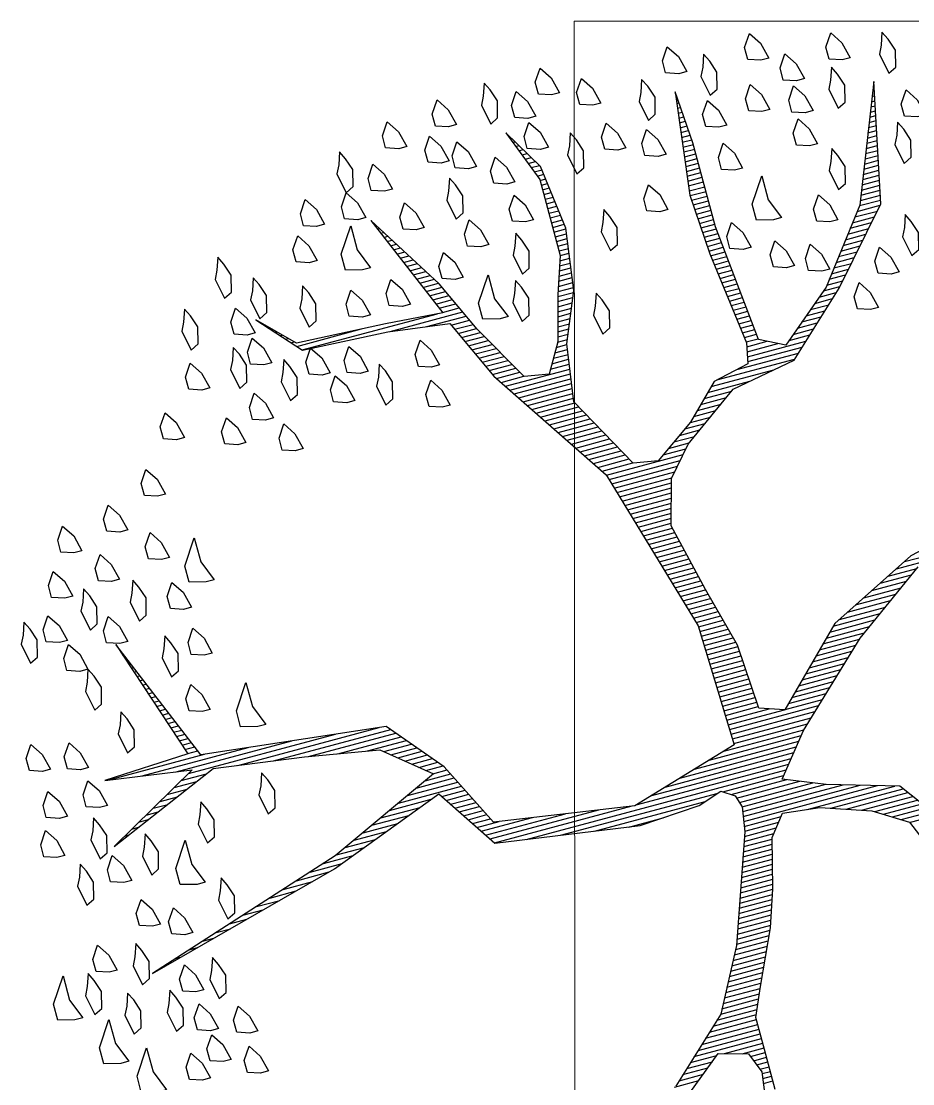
# Model space of a CAD drawing. Header units: millimetres. Extents: x 216896 to 446004, y 63591 to 243769.
# Drawn here: x 223158 to 226916, y 204171 to 208650 of the extents above; entities that cross this region are included whole.
import ezdxf

# ---------------------------------------------------------------- set-up
doc = ezdxf.new("R2010")
doc.units = ezdxf.units.MM
doc.layers.add('line pedestr', color=7, linetype='Continuous', lineweight=5, true_color=0x1c1c1c)
doc.layers.add('trees', color=7, linetype='Continuous', true_color=0x547000)

# ---------------------------------------------------------------- blocks, each defined once
blk = doc.blocks.new('*X39')
at = {"color": 0}
for p, q in [((17.5775, 17.92), (17.578, 17.92)), ((17.5814, 17.91), (17.584, 17.91)), ((17.5852, 17.9), (17.59, 17.9)), ((17.9321, 17.9), (17.9348, 17.9)), ((17.9333, 17.91), (17.9341, 17.91)), ((17.5891, 17.89), (17.596, 17.89)), ((17.5929, 17.88), (17.602, 17.88)), ((17.9297, 17.88), (17.9364, 17.88)), ((17.9309, 17.89), (17.9356, 17.89)), ((17.5967, 17.87), (17.608, 17.87)), ((17.6006, 17.86), (17.614, 17.86)), ((17.9273, 17.86), (17.9379, 17.86)), ((17.9285, 17.87), (17.9371, 17.87)), ((17.6044, 17.85), (17.62, 17.85)), ((17.6083, 17.84), (17.626, 17.84)), ((17.6121, 17.83), (17.6285, 17.83)), ((17.9237, 17.83), (17.9402, 17.83)), ((17.9249, 17.84), (17.9395, 17.84)), ((17.9261, 17.85), (17.9387, 17.85)), ((17.2621, 17.82), (17.2622, 17.82)), ((17.2663, 17.81), (17.2685, 17.81)), ((17.616, 17.82), (17.6298, 17.82)), ((17.6191, 17.81), (17.631, 17.81)), ((17.9213, 17.81), (17.9418, 17.81)), ((17.9225, 17.82), (17.941, 17.82)), ((18.3261, 17.81), (18.3296, 17.81)), ((18.33, 17.82), (18.3316, 17.82)), ((17.2706, 17.8), (17.2748, 17.8)), ((17.2748, 17.79), (17.2811, 17.79)), ((17.6191, 17.8), (17.6323, 17.8)), ((17.6191, 17.79), (17.6335, 17.79)), ((17.9189, 17.79), (17.9423, 17.79)), ((17.9201, 17.8), (17.9423, 17.8)), ((18.3182, 17.79), (18.3254, 17.79)), ((18.3221, 17.8), (18.3275, 17.8)), ((17.279, 17.78), (17.2874, 17.78)), ((17.2832, 17.77), (17.2937, 17.77)), ((17.6191, 17.78), (17.6348, 17.78)), ((17.6191, 17.77), (17.636, 17.77)), ((17.9165, 17.77), (17.9423, 17.77)), ((17.9177, 17.78), (17.9423, 17.78)), ((18.3104, 17.77), (18.3213, 17.77)), ((18.3143, 17.78), (18.3234, 17.78)), ((17.2875, 17.76), (17.3001, 17.76)), ((17.2917, 17.75), (17.3064, 17.75)), ((17.6191, 17.76), (17.6373, 17.76)), ((17.6191, 17.75), (17.6385, 17.75)), ((17.9141, 17.75), (17.9423, 17.75)), ((17.9153, 17.76), (17.9423, 17.76)), ((18.3025, 17.75), (18.3171, 17.75)), ((18.3064, 17.76), (18.3192, 17.76)), ((17.2959, 17.74), (17.3127, 17.74)), ((17.3002, 17.73), (17.319, 17.73)), ((17.3044, 17.72), (17.3253, 17.72)), ((17.6191, 17.74), (17.6398, 17.74)), ((17.6191, 17.73), (17.641, 17.73)), ((17.6191, 17.72), (17.6423, 17.72)), ((17.9105, 17.72), (17.9423, 17.72)), ((17.9117, 17.73), (17.9423, 17.73)), ((17.9129, 17.74), (17.9423, 17.74)), ((18.2907, 17.72), (18.3109, 17.72)), ((18.2946, 17.73), (18.313, 17.73)), ((18.2986, 17.74), (18.3151, 17.74)), ((17.3086, 17.71), (17.3316, 17.71)), ((17.3129, 17.7), (17.3379, 17.7)), ((17.6191, 17.71), (17.6435, 17.71)), ((17.6191, 17.7), (17.6445, 17.7)), ((17.9083, 17.7), (17.9423, 17.7)), ((17.9093, 17.71), (17.9423, 17.71)), ((18.2829, 17.7), (18.3068, 17.7)), ((18.2868, 17.71), (18.3089, 17.71)), ((16.9852, 17.68), (16.9856, 17.68)), ((17.3171, 17.69), (17.3443, 17.69)), ((17.3213, 17.68), (17.3506, 17.68)), ((17.6191, 17.69), (17.6431, 17.69)), ((17.6191, 17.68), (17.6418, 17.68)), ((17.909, 17.69), (17.9423, 17.69)), ((17.9097, 17.68), (17.9423, 17.68)), ((18.275, 17.68), (18.3027, 17.68)), ((18.2789, 17.69), (18.3047, 17.69)), ((16.9942, 17.67), (16.9956, 17.67)), ((17.0032, 17.66), (17.0056, 17.66)), ((17.3256, 17.67), (17.3569, 17.67)), ((17.3298, 17.66), (17.3632, 17.66)), ((17.6191, 17.67), (17.6405, 17.67)), ((17.6191, 17.66), (17.6391, 17.66)), ((17.9103, 17.67), (17.9423, 17.67)), ((17.911, 17.66), (17.9423, 17.66)), ((18.2671, 17.66), (18.2985, 17.66)), ((18.2711, 17.67), (18.3006, 17.67)), ((17.0122, 17.65), (17.0156, 17.65)), ((17.0212, 17.64), (17.0256, 17.64)), ((17.334, 17.65), (17.368, 17.65)), ((17.3382, 17.64), (17.3727, 17.64)), ((17.6157, 17.64), (17.6365, 17.64)), ((17.619, 17.65), (17.6378, 17.65)), ((17.9117, 17.65), (17.9423, 17.65)), ((17.9123, 17.64), (17.9423, 17.64)), ((18.2593, 17.64), (18.2944, 17.64)), ((18.2632, 17.65), (18.2965, 17.65)), ((17.0302, 17.63), (17.0356, 17.63)), ((17.0392, 17.62), (17.0456, 17.62)), ((17.3425, 17.63), (17.3773, 17.63)), ((17.3467, 17.62), (17.3819, 17.62)), ((17.6091, 17.62), (17.6338, 17.62)), ((17.6124, 17.63), (17.6351, 17.63)), ((17.913, 17.63), (17.9423, 17.63)), ((17.9137, 17.62), (17.9428, 17.62)), ((18.2514, 17.62), (18.2903, 17.62)), ((18.2554, 17.63), (18.2923, 17.63)), ((17.0482, 17.61), (17.1861, 17.61)), ((17.0572, 17.6), (17.3444, 17.6)), ((17.2417, 17.59), (17.3957, 17.59)), ((17.3509, 17.61), (17.3865, 17.61)), ((17.3552, 17.6), (17.3911, 17.6)), ((17.5991, 17.59), (17.6298, 17.59)), ((17.6024, 17.6), (17.6311, 17.6)), ((17.6057, 17.61), (17.6325, 17.61)), ((17.9143, 17.61), (17.9438, 17.61)), ((17.915, 17.6), (17.9448, 17.6)), ((17.9157, 17.59), (17.9459, 17.59)), ((18.2394, 17.59), (18.284, 17.59)), ((18.2436, 17.6), (18.2861, 17.6)), ((18.2475, 17.61), (18.2882, 17.61)), ((17.3167, 17.58), (17.4003, 17.58)), ((17.3657, 17.57), (17.405, 17.57)), ((17.5926, 17.57), (17.6261, 17.57)), ((17.5957, 17.58), (17.6285, 17.58)), ((17.9163, 17.58), (17.9469, 17.58)), ((17.9172, 17.57), (17.9479, 17.57)), ((18.2241, 17.57), (18.2717, 17.57)), ((18.2317, 17.58), (18.2805, 17.58)), ((17.3704, 17.56), (17.4096, 17.56)), ((17.3751, 17.55), (17.4142, 17.55)), ((17.5872, 17.55), (17.6178, 17.55)), ((17.5899, 17.56), (17.6219, 17.56)), ((17.9186, 17.56), (17.949, 17.56)), ((17.9199, 17.55), (17.95, 17.55)), ((18.2088, 17.55), (18.254, 17.55)), ((18.2164, 17.56), (18.2628, 17.56)), ((17.3797, 17.54), (17.4197, 17.54)), ((17.3844, 17.53), (17.4254, 17.53)), ((17.5817, 17.53), (17.6094, 17.53)), ((17.5844, 17.54), (17.6136, 17.54)), ((17.9212, 17.54), (17.951, 17.54)), ((17.9225, 17.53), (17.9521, 17.53)), ((18.1935, 17.53), (18.2364, 17.53)), ((18.2011, 17.54), (18.2452, 17.54)), ((17.3891, 17.52), (17.4311, 17.52)), ((17.3937, 17.51), (17.4369, 17.51)), ((17.5762, 17.51), (17.6011, 17.51)), ((17.579, 17.52), (17.6053, 17.52)), ((17.9238, 17.52), (17.9531, 17.52)), ((17.9251, 17.51), (17.9541, 17.51)), ((18.1782, 17.51), (18.2187, 17.51)), ((18.1858, 17.52), (18.2276, 17.52)), ((17.3984, 17.5), (17.4426, 17.5)), ((17.4031, 17.49), (17.4483, 17.49)), ((17.4077, 17.48), (17.454, 17.48)), ((17.568, 17.48), (17.5886, 17.48)), ((17.5708, 17.49), (17.5928, 17.49)), ((17.5735, 17.5), (17.5969, 17.5)), ((17.9264, 17.5), (17.9552, 17.5)), ((17.9277, 17.49), (17.9562, 17.49)), ((17.929, 17.48), (17.9572, 17.48)), ((18.1553, 17.48), (18.1923, 17.48)), ((18.1629, 17.49), (18.2011, 17.49)), ((18.1706, 17.5), (18.2099, 17.5)), ((17.4124, 17.47), (17.4597, 17.47)), ((17.4171, 17.46), (17.4654, 17.46)), ((17.5566, 17.46), (17.5834, 17.46)), ((17.5623, 17.47), (17.5849, 17.47)), ((17.9303, 17.47), (17.9583, 17.47)), ((17.9316, 17.46), (17.9593, 17.46)), ((18.14, 17.46), (18.1746, 17.46)), ((18.1476, 17.47), (18.1834, 17.47)), ((17.4217, 17.45), (17.4711, 17.45)), ((17.4276, 17.44), (17.4769, 17.44)), ((17.5452, 17.44), (17.5806, 17.44)), ((17.5509, 17.45), (17.582, 17.45)), ((17.9329, 17.45), (17.9604, 17.45)), ((17.9342, 17.44), (17.9614, 17.44)), ((18.1221, 17.44), (18.157, 17.44)), ((18.1323, 17.45), (18.1658, 17.45)), ((17.4343, 17.43), (17.4826, 17.43)), ((17.441, 17.42), (17.5777, 17.42)), ((17.5394, 17.43), (17.5792, 17.43)), ((17.9355, 17.43), (17.9624, 17.43)), ((17.9368, 17.42), (17.9635, 17.42)), ((18.0985, 17.42), (18.136, 17.42)), ((18.1103, 17.43), (18.1467, 17.43)), ((17.4476, 17.41), (17.5763, 17.41)), ((17.4543, 17.4), (17.5749, 17.4)), ((17.9381, 17.41), (17.9645, 17.41)), ((17.9394, 17.4), (17.9655, 17.4)), ((18.0748, 17.4), (18.1146, 17.4)), ((18.0867, 17.41), (18.1253, 17.41)), ((17.461, 17.39), (17.5734, 17.39)), ((17.4676, 17.38), (17.572, 17.38)), ((17.4743, 17.37), (17.5706, 17.37)), ((17.9407, 17.39), (17.9666, 17.39)), ((17.9407, 17.37), (17.984, 17.37)), ((17.942, 17.38), (17.9676, 17.38)), ((18.0394, 17.37), (18.0824, 17.37)), ((18.0512, 17.38), (18.0931, 17.38)), ((18.063, 17.39), (18.1038, 17.39)), ((17.481, 17.36), (17.5692, 17.36)), ((17.4876, 17.35), (17.5695, 17.35)), ((17.9367, 17.35), (18.061, 17.35)), ((17.9387, 17.36), (18.004, 17.36)), ((18.0276, 17.36), (18.0717, 17.36)), ((17.4943, 17.34), (17.5751, 17.34)), ((17.501, 17.33), (17.5807, 17.33)), ((17.9087, 17.33), (18.0396, 17.33)), ((17.9347, 17.34), (18.0503, 17.34)), ((17.5076, 17.32), (17.5862, 17.32)), ((17.5143, 17.31), (17.5918, 17.31)), ((17.8487, 17.31), (17.9816, 17.31)), ((17.8637, 17.32), (18.0288, 17.32)), ((17.521, 17.3), (17.5973, 17.3)), ((17.5276, 17.29), (17.6029, 17.29)), ((17.8287, 17.29), (17.887, 17.29)), ((17.8387, 17.3), (17.9283, 17.3)), ((17.5343, 17.28), (17.6084, 17.28)), ((17.541, 17.27), (17.614, 17.27)), ((17.8087, 17.27), (17.859, 17.27)), ((17.8187, 17.28), (17.873, 17.28)), ((17.5476, 17.26), (17.6195, 17.26)), ((17.5543, 17.25), (17.6251, 17.25)), ((17.561, 17.24), (17.6307, 17.24)), ((17.7741, 17.24), (17.817, 17.24)), ((17.7884, 17.25), (17.831, 17.25)), ((17.7987, 17.26), (17.845, 17.26)), ((17.5676, 17.23), (17.6362, 17.23)), ((17.5743, 17.22), (17.6418, 17.22)), ((17.7456, 17.22), (17.789, 17.22)), ((17.7599, 17.23), (17.803, 17.23)), ((17.581, 17.21), (17.6473, 17.21)), ((17.5876, 17.2), (17.6529, 17.2)), ((17.717, 17.2), (17.7653, 17.2)), ((17.7313, 17.21), (17.775, 17.21)), ((17.5939, 17.19), (17.7568, 17.19)), ((17.5968, 17.18), (17.7482, 17.18)), ((17.5998, 17.17), (17.7396, 17.17)), ((17.6027, 17.16), (17.731, 17.16)), ((17.6056, 17.15), (17.7225, 17.15)), ((17.6085, 17.14), (17.7189, 17.14)), ((17.6115, 17.13), (17.7161, 17.13)), ((16.5321, 17.11), (16.5325, 17.11)), ((17.6144, 17.12), (17.7134, 17.12)), ((17.6173, 17.11), (17.7107, 17.11)), ((16.5355, 17.1), (16.5367, 17.1)), ((16.5388, 17.09), (16.5409, 17.09)), ((17.6203, 17.1), (17.7079, 17.1)), ((17.6232, 17.09), (17.7052, 17.09)), ((16.5421, 17.08), (16.5451, 17.08)), ((16.5454, 17.07), (16.5493, 17.07)), ((17.6261, 17.08), (17.7025, 17.08)), ((17.629, 17.07), (17.6998, 17.07)), ((16.5488, 17.06), (16.5535, 17.06)), ((16.5521, 17.05), (16.5577, 17.05)), ((17.632, 17.06), (17.697, 17.06)), ((17.6349, 17.05), (17.6968, 17.05)), ((16.5554, 17.04), (16.5619, 17.04)), ((16.5588, 17.03), (16.566, 17.03)), ((17.6378, 17.04), (17.6992, 17.04)), ((17.6407, 17.03), (17.7015, 17.03)), ((16.5621, 17.02), (16.5702, 17.02)), ((16.5654, 17.01), (16.5744, 17.01)), ((16.5688, 17), (16.5786, 17)), ((17.6437, 17.02), (17.7039, 17.02)), ((17.6466, 17.01), (17.7062, 17.01)), ((17.6495, 17), (17.7086, 17)), ((16.5721, 16.99), (16.5828, 16.99)), ((16.5754, 16.98), (16.587, 16.98)), ((17.6524, 16.99), (17.7109, 16.99)), ((17.6554, 16.98), (17.7133, 16.98)), ((16.5788, 16.97), (16.5912, 16.97)), ((16.5821, 16.96), (16.5954, 16.96)), ((17.6583, 16.97), (17.7156, 16.97)), ((17.6612, 16.96), (17.718, 16.96)), ((16.5854, 16.95), (16.5996, 16.95)), ((16.5888, 16.94), (16.6038, 16.94)), ((17.6642, 16.95), (17.7204, 16.95)), ((17.6671, 16.94), (17.7227, 16.94)), ((16.5921, 16.93), (16.608, 16.93)), ((16.5954, 16.92), (16.6122, 16.92)), ((17.67, 16.93), (17.7251, 16.93)), ((17.6729, 16.92), (17.7274, 16.92)), ((16.5988, 16.91), (16.6164, 16.91)), ((16.6021, 16.9), (16.6206, 16.9)), ((16.6054, 16.89), (16.6248, 16.89)), ((17.6759, 16.91), (17.7298, 16.91)), ((17.6788, 16.9), (17.7324, 16.9)), ((17.6817, 16.89), (17.7351, 16.89)), ((16.6088, 16.88), (16.629, 16.88)), ((16.6121, 16.87), (16.6331, 16.87)), ((17.6846, 16.88), (17.7378, 16.88)), ((17.6876, 16.87), (17.7404, 16.87)), ((16.443, 16.85), (16.6488, 16.85)), ((16.6154, 16.86), (16.6373, 16.86)), ((17.6905, 16.86), (17.7431, 16.86)), ((17.6934, 16.85), (17.7458, 16.85)), ((18.1192, 16.85), (18.2036, 16.85)), ((18.1392, 16.86), (18.2561, 16.86)), ((16.513, 16.84), (16.7388, 16.84)), ((16.583, 16.83), (16.8288, 16.83)), ((17.6957, 16.84), (17.7484, 16.84)), ((17.6961, 16.83), (17.7511, 16.83)), ((18.0792, 16.83), (18.1463, 16.83)), ((18.0992, 16.84), (18.1601, 16.84)), ((16.5885, 16.81), (16.6422, 16.81)), ((16.6062, 16.82), (16.9188, 16.82)), ((16.7083, 16.81), (17.0088, 16.81)), ((17.6964, 16.82), (17.7538, 16.82)), ((17.6967, 16.81), (17.7564, 16.81)), ((18.0392, 16.81), (18.1186, 16.81)), ((18.0592, 16.82), (18.1324, 16.82)), ((16.5531, 16.79), (16.5956, 16.79)), ((16.5708, 16.8), (16.6189, 16.8)), ((16.7816, 16.8), (17.0309, 16.8)), ((16.8532, 16.79), (17.0394, 16.79)), ((17.6971, 16.8), (17.7591, 16.8)), ((17.6974, 16.79), (17.7618, 16.79)), ((17.9992, 16.79), (18.0909, 16.79)), ((18.0192, 16.8), (18.1047, 16.8)), ((16.5001, 16.76), (16.5256, 16.76)), ((16.5178, 16.77), (16.5489, 16.77)), ((16.5355, 16.78), (16.5722, 16.78)), ((16.9132, 16.78), (17.0478, 16.78)), ((16.9732, 16.77), (17.0563, 16.77)), ((17.0054, 16.76), (17.0647, 16.76)), ((17.6977, 16.78), (17.7639, 16.78)), ((17.6981, 16.77), (17.7645, 16.77)), ((17.6984, 16.76), (17.7651, 16.76)), ((17.9535, 16.76), (18.0494, 16.76)), ((17.9635, 16.77), (18.0632, 16.77)), ((17.9792, 16.78), (18.0771, 16.78)), ((16.4647, 16.74), (16.4789, 16.74)), ((16.4824, 16.75), (16.5022, 16.75)), ((17.0177, 16.75), (17.0732, 16.75)), ((17.0299, 16.74), (17.0817, 16.74)), ((17.6987, 16.75), (17.7657, 16.75)), ((17.6991, 16.74), (17.7664, 16.74)), ((17.9335, 16.74), (18.0217, 16.74)), ((17.9435, 16.75), (18.0355, 16.75)), ((16.4293, 16.72), (16.4322, 16.72)), ((16.447, 16.73), (16.4556, 16.73)), ((17.0421, 16.73), (17.0901, 16.73)), ((17.0543, 16.72), (17.0986, 16.72)), ((17.6994, 16.73), (17.767, 16.73)), ((17.6997, 16.72), (17.7676, 16.72)), ((17.9135, 16.72), (17.9979, 16.72)), ((17.9235, 16.73), (18.0084, 16.73)), ((17.0665, 16.71), (17.1071, 16.71)), ((17.0788, 16.7), (17.1155, 16.7)), ((17.7001, 16.71), (17.7682, 16.71)), ((17.7004, 16.7), (17.7689, 16.7)), ((17.8935, 16.7), (17.9768, 16.7)), ((17.9035, 16.71), (17.9873, 16.71)), ((17.0719, 16.68), (17.1263, 16.68)), ((17.091, 16.69), (17.1213, 16.69)), ((17.7007, 16.69), (17.7695, 16.69)), ((17.7011, 16.68), (17.7701, 16.68)), ((17.8735, 16.68), (17.9556, 16.68)), ((17.8835, 16.69), (17.9662, 16.69)), ((17.0073, 16.65), (17.1413, 16.65)), ((17.0288, 16.66), (17.1363, 16.66)), ((17.0504, 16.67), (17.1313, 16.67)), ((17.7014, 16.67), (17.7707, 16.67)), ((17.7017, 16.66), (17.7714, 16.66)), ((17.7021, 16.65), (17.772, 16.65)), ((17.8435, 16.65), (17.924, 16.65)), ((17.8535, 16.66), (17.9345, 16.66)), ((17.8635, 16.67), (17.9451, 16.67)), ((16.9642, 16.63), (17.0477, 16.63)), ((16.9858, 16.64), (17.0741, 16.64)), ((17.0964, 16.64), (17.1463, 16.64)), ((17.1031, 16.63), (17.1513, 16.63)), ((17.7024, 16.64), (17.7924, 16.64)), ((17.7027, 16.63), (17.8224, 16.63)), ((17.8235, 16.63), (17.9029, 16.63)), ((17.8335, 16.64), (17.9134, 16.64)), ((16.9211, 16.61), (16.995, 16.61)), ((16.9427, 16.62), (17.0214, 16.62)), ((17.1097, 16.62), (17.1563, 16.62)), ((17.1164, 16.61), (17.1613, 16.61)), ((17.7031, 16.62), (17.8923, 16.62)), ((17.7034, 16.61), (17.8818, 16.61)), ((16.8781, 16.59), (16.9423, 16.59)), ((16.8996, 16.6), (16.9686, 16.6)), ((17.1231, 16.6), (17.1663, 16.6)), ((17.1297, 16.59), (17.1713, 16.59)), ((17.7037, 16.6), (17.8712, 16.6)), ((17.7041, 16.59), (17.8606, 16.59)), ((16.8265, 16.57), (16.8895, 16.57)), ((16.8565, 16.58), (16.9159, 16.58)), ((17.1364, 16.58), (17.1763, 16.58)), ((17.1431, 16.57), (17.1813, 16.57)), ((17.646, 16.57), (17.8418, 16.57)), ((17.6798, 16.58), (17.8501, 16.58)), ((16.764, 16.55), (16.8332, 16.55)), ((16.7953, 16.56), (16.8632, 16.56)), ((17.1497, 16.56), (17.1971, 16.56)), ((17.1564, 16.55), (17.2651, 16.55)), ((17.5785, 16.55), (17.8258, 16.55)), ((17.6123, 16.56), (17.8338, 16.56)), ((16.6703, 16.52), (16.7201, 16.52)), ((16.7015, 16.53), (16.7578, 16.53)), ((16.7328, 16.54), (16.7955, 16.54)), ((17.163, 16.54), (17.3331, 16.54)), ((17.1697, 16.53), (17.401, 16.53)), ((17.1764, 16.52), (17.469, 16.52)), ((17.4773, 16.52), (17.8018, 16.52)), ((17.511, 16.53), (17.8098, 16.53)), ((17.5448, 16.54), (17.8178, 16.54)), ((16.6078, 16.5), (16.6447, 16.5)), ((16.639, 16.51), (16.6824, 16.51)), ((17.2412, 16.51), (17.7938, 16.51)), ((17.3112, 16.5), (17.6466, 16.5)), ((17.6564, 16.5), (17.7858, 16.5)), ((16.5453, 16.48), (16.5693, 16.48)), ((16.5765, 16.49), (16.607, 16.49)), ((17.3812, 16.49), (17.6166, 16.49)), ((17.4512, 16.48), (17.5245, 16.48)), ((17.6714, 16.49), (17.7899, 16.49)), ((17.6804, 16.48), (17.8149, 16.48)), ((16.4828, 16.46), (16.494, 16.46)), ((16.514, 16.47), (16.5317, 16.47)), ((17.6837, 16.47), (17.8399, 16.47)), ((17.687, 16.46), (17.8649, 16.46)), ((16.4515, 16.45), (16.4563, 16.45)), ((17.6839, 16.44), (17.9326, 16.44)), ((17.6855, 16.45), (17.8986, 16.45)), ((17.6789, 16.41), (17.7512, 16.41)), ((17.6805, 16.42), (17.7592, 16.42)), ((17.6822, 16.43), (17.9666, 16.43)), ((17.8145, 16.42), (18.0006, 16.42)), ((17.8617, 16.41), (18.0157, 16.41)), ((17.6722, 16.39), (17.7352, 16.39)), ((17.6757, 16.4), (17.7432, 16.4)), ((17.8916, 16.4), (18.0232, 16.4)), ((17.9216, 16.39), (18.0307, 16.39)), ((17.6653, 16.37), (17.7264, 16.37)), ((17.6687, 16.38), (17.7289, 16.38)), ((17.9473, 16.38), (18.0382, 16.38)), ((17.9633, 16.37), (18.0457, 16.37)), ((17.6584, 16.35), (17.7214, 16.35)), ((17.6618, 16.36), (17.7239, 16.36)), ((17.9793, 16.36), (18.0532, 16.36)), ((17.9953, 16.35), (18.0607, 16.35)), ((17.6514, 16.33), (17.7164, 16.33)), ((17.6549, 16.34), (17.7189, 16.34)), ((18.0106, 16.34), (18.0651, 16.34)), ((17.6445, 16.31), (17.7114, 16.31)), ((17.648, 16.32), (17.7139, 16.32)), ((17.6341, 16.28), (17.7038, 16.28)), ((17.6376, 16.29), (17.7064, 16.29)), ((17.6411, 16.3), (17.7089, 16.3)), ((17.6272, 16.26), (17.6971, 16.26)), ((17.6307, 16.27), (17.7005, 16.27)), ((17.6203, 16.24), (17.6905, 16.24)), ((17.6237, 16.25), (17.6938, 16.25)), ((17.6134, 16.22), (17.6838, 16.22)), ((17.6168, 16.23), (17.6871, 16.23)), ((17.6064, 16.2), (17.6766, 16.2)), ((17.6099, 16.21), (17.6805, 16.21)), ((17.5928, 16.17), (17.6627, 16.17)), ((17.5981, 16.18), (17.6673, 16.18)), ((17.603, 16.19), (17.6719, 16.19)), ((17.5821, 16.15), (17.6535, 16.15)), ((17.5874, 16.16), (17.6581, 16.16)), ((17.5714, 16.13), (17.6443, 16.13)), ((17.5768, 16.14), (17.6489, 16.14)), ((17.5608, 16.11), (17.635, 16.11)), ((17.5661, 16.12), (17.6396, 16.12)), ((17.5501, 16.09), (17.6259, 16.09)), ((17.5554, 16.1), (17.6304, 16.1)), ((17.5394, 16.07), (17.6174, 16.07)), ((17.5448, 16.08), (17.6216, 16.08)), ((17.5127, 16.04), (17.6045, 16.04)), ((17.5234, 16.05), (17.6088, 16.05)), ((17.5341, 16.06), (17.6131, 16.06)), ((17.4913, 16.02), (17.6021, 16.02)), ((17.502, 16.03), (17.6021, 16.03)), ((17.4698, 16), (17.6021, 16)), ((17.4806, 16.01), (17.6021, 16.01)), ((17.4484, 15.98), (17.5044, 15.98)), ((17.4591, 15.99), (17.6021, 15.99)), ((17.5206, 15.98), (17.6021, 15.98)), ((17.427, 15.96), (17.4799, 15.96)), ((17.4377, 15.97), (17.4922, 15.97)), ((17.5556, 15.97), (17.6021, 15.97)), ((17.5707, 15.96), (17.6021, 15.96)), ((17.4036, 15.94), (17.4555, 15.94)), ((17.4163, 15.95), (17.4677, 15.95)), ((17.5747, 15.95), (17.6021, 15.95)), ((17.5787, 15.94), (17.6021, 15.94)), ((17.5827, 15.93), (17.6021, 15.93)), ((17.5832, 15.91), (17.6021, 15.91)), ((17.5846, 15.92), (17.6021, 15.92)), ((17.5819, 15.9), (17.6021, 15.9))]:
    blk.add_line(p, q, dxfattribs=at)
blk = doc.blocks.new('ar')
at = {"color": 0}
for points in [[(-0.257, 1.4149), (-0.2825, 1.4234), (-0.2825, 1.4489), (-0.2655, 1.4744), (-0.2485, 1.4489), (-0.24, 1.4149)], [(-0.1719, 1.4574), (-0.1804, 1.4404), (-0.1719, 1.3979), (-0.1549, 1.4064), (-0.1464, 1.4404), (-0.1549, 1.4659), (-0.1634, 1.4829)], [(-0.0359, 1.4234), (-0.0614, 1.4319), (-0.0614, 1.4574), (-0.0444, 1.4829), (-0.0274, 1.4574), (-0.0189, 1.4234)], [(-0.3675, 1.3979), (-0.393, 1.4064), (-0.393, 1.4319), (-0.376, 1.4574), (-0.359, 1.4319), (-0.3505, 1.3979)], [(-0.0954, 1.3894), (-0.1209, 1.3979), (-0.1209, 1.4234), (-0.1039, 1.4489), (-0.0869, 1.4234), (-0.0784, 1.3894)], [(0.0407, 1.3809), (0.0152, 1.3894), (0.0152, 1.4149), (0.0322, 1.4404), (0.0492, 1.4149), (0.0577, 1.3809)], [(0.2278, 1.3979), (0.2022, 1.4064), (0.2022, 1.4319), (0.2192, 1.4574), (0.2363, 1.4319), (0.2448, 1.3979)], [(0.3978, 1.3809), (0.3723, 1.3894), (0.3723, 1.4149), (0.3893, 1.4404), (0.4063, 1.4149), (0.4148, 1.3809)], [(-0.4951, 1.3979), (-0.5036, 1.3809), (-0.4951, 1.3383), (-0.4781, 1.3469), (-0.4696, 1.3809), (-0.4781, 1.4064), (-0.4866, 1.4234)], [(0.2788, 1.3979), (0.2703, 1.3809), (0.2788, 1.3383), (0.2958, 1.3469), (0.3043, 1.3809), (0.2958, 1.4064), (0.2873, 1.4234)], [(-0.291, 1.3469), (-0.3165, 1.3554), (-0.3165, 1.3809), (-0.2995, 1.4064), (-0.2825, 1.3809), (-0.274, 1.3469)], [(0.1427, 1.3809), (0.1342, 1.3639), (0.1427, 1.3213), (0.1597, 1.3298), (0.1682, 1.3639), (0.1597, 1.3894), (0.1512, 1.4064)], [(0.5594, 1.3383), (0.5339, 1.3469), (0.5339, 1.3724), (0.5509, 1.3979), (0.5679, 1.3724), (0.5764, 1.3383)], [(-0.4185, 1.3213), (-0.4441, 1.3298), (-0.4441, 1.3554), (-0.427, 1.3809), (-0.41, 1.3554), (-0.4015, 1.3213)], [(-0.24, 1.3213), (-0.2655, 1.3298), (-0.2655, 1.3554), (-0.2485, 1.3809), (-0.2315, 1.3554), (-0.223, 1.3213)], [(-0.0869, 1.3213), (-0.1124, 1.3298), (-0.1124, 1.3554), (-0.0954, 1.3809), (-0.0784, 1.3554), (-0.0699, 1.3213)], [(0.4574, 1.3213), (0.4318, 1.3298), (0.4318, 1.3554), (0.4489, 1.3809), (0.4659, 1.3554), (0.4744, 1.3213)], [(0.6444, 1.3469), (0.6359, 1.3298), (0.6444, 1.2873), (0.6615, 1.2958), (0.67, 1.3298), (0.6615, 1.3554), (0.6529, 1.3724)], [(-0.5716, 1.2873), (-0.5971, 1.2958), (-0.5971, 1.3213), (-0.5801, 1.3469), (-0.5631, 1.3213), (-0.5546, 1.2873)], [(-0.4866, 1.2788), (-0.5121, 1.2873), (-0.5121, 1.3128), (-0.4951, 1.3383), (-0.4781, 1.3128), (-0.4696, 1.2788)], [(-0.0274, 1.3128), (-0.0359, 1.2958), (-0.0274, 1.2533), (-0.0104, 1.2618), (-0.0019, 1.2958), (-0.0104, 1.3213), (-0.0189, 1.3383)], [(0.0662, 1.2788), (0.0407, 1.2873), (0.0407, 1.3128), (0.0577, 1.3383), (0.0747, 1.3128), (0.0832, 1.2788)], [(0.3723, 1.2788), (0.3468, 1.2873), (0.3468, 1.3128), (0.3638, 1.3383), (0.3808, 1.3128), (0.3893, 1.2788)], [(-0.291, 1.2873), (-0.2995, 1.2703), (-0.291, 1.2278), (-0.274, 1.2363), (-0.2655, 1.2703), (-0.274, 1.2958), (-0.2825, 1.3128)], [(-0.1719, 1.2703), (-0.1974, 1.2788), (-0.1974, 1.3043), (-0.1804, 1.3298), (-0.1634, 1.3043), (-0.1549, 1.2703)], [(0.2788, 1.2703), (0.2533, 1.2788), (0.2533, 1.3043), (0.2703, 1.3298), (0.2873, 1.3043), (0.2958, 1.2703)], [(0.4574, 1.2533), (0.4318, 1.2618), (0.4318, 1.2873), (0.4489, 1.3128), (0.4659, 1.2873), (0.4744, 1.2533)], [(0.5254, 1.3043), (0.5169, 1.2873), (0.5254, 1.2448), (0.5424, 1.2533), (0.5509, 1.2873), (0.5424, 1.3128), (0.5339, 1.3298)], [(0.1427, 1.2448), (0.1172, 1.2533), (0.1172, 1.2788), (0.1342, 1.3043), (0.1512, 1.2788), (0.1597, 1.2448)], [(-0.7927, 1.2533), (-0.8012, 1.2363), (-0.7927, 1.1938), (-0.7757, 1.2023), (-0.7672, 1.2363), (-0.7757, 1.2618), (-0.7842, 1.2788)], [(-0.6056, 1.2193), (-0.6311, 1.2278), (-0.6311, 1.2533), (-0.6141, 1.2788), (-0.5971, 1.2533), (-0.5886, 1.2193)], [(-0.5036, 1.1768), (-0.5376, 1.1853), (-0.5376, 1.2193), (-0.5036, 1.2703), (-0.5036, 1.2193), (-0.4866, 1.1768)], [(-0.376, 1.2278), (-0.4015, 1.2363), (-0.4015, 1.2618), (-0.3845, 1.2873), (-0.3675, 1.2618), (-0.359, 1.2278)], [(-0.1549, 1.1853), (-0.1804, 1.1938), (-0.1804, 1.2193), (-0.1634, 1.2448), (-0.1464, 1.2193), (-0.1379, 1.1853)], [(0.4489, 1.1853), (0.4233, 1.1938), (0.4233, 1.2193), (0.4404, 1.2448), (0.4574, 1.2193), (0.4659, 1.1853)], [(0.6785, 1.1853), (0.6529, 1.1938), (0.6529, 1.2193), (0.67, 1.2448), (0.687, 1.2193), (0.6955, 1.1853)], [(0.2873, 1.1768), (0.2618, 1.1853), (0.2618, 1.2108), (0.2788, 1.2363), (0.2958, 1.2108), (0.3043, 1.1768)], [(-0.7332, 1.1938), (-0.7417, 1.1768), (-0.7332, 1.1342), (-0.7162, 1.1428), (-0.7077, 1.1768), (-0.7162, 1.2023), (-0.7247, 1.2193)], [(-0.257, 1.1598), (-0.2825, 1.1683), (-0.2825, 1.1938), (-0.2655, 1.2193), (-0.2485, 1.1938), (-0.24, 1.1598)], [(-0.8863, 1.1683), (-0.8948, 1.1513), (-0.8863, 1.1087), (-0.8693, 1.1172), (-0.8607, 1.1513), (-0.8693, 1.1768), (-0.8778, 1.1938)], [(0.1172, 1.1342), (0.0917, 1.1428), (0.0917, 1.1683), (0.1087, 1.1938), (0.1257, 1.1683), (0.1342, 1.1342)], [(0.6274, 1.1598), (0.6189, 1.1428), (0.6274, 1.1002), (0.6444, 1.1087), (0.6529, 1.1428), (0.6444, 1.1683), (0.6359, 1.1853)], [(-0.7672, 1.1087), (-0.7927, 1.1172), (-0.7927, 1.1428), (-0.7757, 1.1683), (-0.7587, 1.1428), (-0.7502, 1.1087)], [(-0.6396, 1.1513), (-0.6482, 1.1342), (-0.6396, 1.0917), (-0.6226, 1.1002), (-0.6141, 1.1342), (-0.6226, 1.1598), (-0.6311, 1.1768)], [(-0.325, 1.1087), (-0.3505, 1.1172), (-0.3505, 1.1428), (-0.3335, 1.1683), (-0.3165, 1.1428), (-0.308, 1.1087)], [(-0.1889, 1.1428), (-0.1974, 1.1257), (-0.1889, 1.0832), (-0.1719, 1.0917), (-0.1634, 1.1257), (-0.1719, 1.1513), (-0.1804, 1.1683)], [(-0.0019, 1.1428), (-0.0104, 1.1257), (-0.0019, 1.0832), (0.0152, 1.0917), (0.0237, 1.1257), (0.0152, 1.1513), (0.0067, 1.1683)], [(0.4829, 1.1428), (0.4744, 1.1257), (0.4829, 1.0832), (0.4999, 1.0917), (0.5084, 1.1257), (0.4999, 1.1513), (0.4914, 1.1683)], [(-0.5291, 1.0832), (-0.5546, 1.0917), (-0.5546, 1.1172), (-0.5376, 1.1428), (-0.5206, 1.1172), (-0.5121, 1.0832)], [(-0.4441, 1.0832), (-0.4696, 1.0917), (-0.4696, 1.1172), (-0.4526, 1.1428), (-0.4356, 1.1172), (-0.427, 1.0832)], [(0.3383, 1.0577), (0.3043, 1.0662), (0.3043, 1.1002), (0.3383, 1.1513), (0.3383, 1.1002), (0.3553, 1.0577)], [(-0.8097, 1.0662), (-0.8182, 1.0492), (-0.8097, 1.0067), (-0.7927, 1.0152), (-0.7842, 1.0492), (-0.7927, 1.0747), (-0.8012, 1.0917)], [(-0.7502, 1.0407), (-0.7757, 1.0492), (-0.7757, 1.0747), (-0.7587, 1.1002), (-0.7417, 1.0747), (-0.7332, 1.0407)], [(-0.257, 1.0067), (-0.291, 1.0152), (-0.291, 1.0492), (-0.257, 1.1002), (-0.257, 1.0492), (-0.24, 1.0067)], [(-0.8863, 1.0237), (-0.9118, 1.0322), (-0.9118, 1.0577), (-0.8948, 1.0832), (-0.8778, 1.0577), (-0.8693, 1.0237)], [(-0.2145, 1.0492), (-0.223, 1.0322), (-0.2145, 0.9897), (-0.1974, 0.9982), (-0.1889, 1.0322), (-0.1974, 1.0577), (-0.2059, 1.0747)], [(0.2618, 1.0152), (0.2363, 1.0237), (0.2363, 1.0492), (0.2533, 1.0747), (0.2703, 1.0492), (0.2788, 1.0152)], [(0.4489, 1.0237), (0.4233, 1.0322), (0.4233, 1.0577), (0.4404, 1.0832), (0.4574, 1.0577), (0.4659, 1.0237)], [(-0.6396, 0.9897), (-0.6652, 0.9982), (-0.6652, 1.0237), (-0.6482, 1.0492), (-0.6311, 1.0237), (-0.6226, 0.9897)], [(-0.7162, 1.0152), (-0.7247, 0.9982), (-0.7162, 0.9557), (-0.6992, 0.9642), (-0.6907, 0.9982), (-0.6992, 1.0237), (-0.7077, 1.0407)], [(-0.5631, 0.9727), (-0.5886, 0.9812), (-0.5886, 1.0067), (-0.5716, 1.0322), (-0.5546, 1.0067), (-0.5461, 0.9727)], [(-0.4185, 0.9472), (-0.4441, 0.9557), (-0.4441, 0.9812), (-0.427, 1.0067), (-0.41, 0.9812), (-0.4015, 0.9472)], [(-0.0614, 0.9812), (-0.0699, 0.9642), (-0.0614, 0.9216), (-0.0444, 0.9302), (-0.0359, 0.9642), (-0.0444, 0.9897), (-0.0529, 1.0067)], [(0.3383, 0.9557), (0.3128, 0.9642), (0.3128, 0.9897), (0.3298, 1.0152), (0.3468, 0.9897), (0.3553, 0.9557)], [(-0.9628, 0.9387), (-0.9883, 0.9472), (-0.9883, 0.9727), (-0.9713, 0.9982), (-0.9543, 0.9727), (-0.9458, 0.9387)], [(-0.7757, 0.9302), (-0.8012, 0.9387), (-0.8012, 0.9642), (-0.7842, 0.9897), (-0.7672, 0.9642), (-0.7587, 0.9302)], [(0.4063, 0.9302), (0.3808, 0.9387), (0.3808, 0.9642), (0.3978, 0.9897), (0.4148, 0.9642), (0.4233, 0.9302)], [(0.5934, 0.9727), (0.5849, 0.9557), (0.5934, 0.9131), (0.6104, 0.9216), (0.6189, 0.9557), (0.6104, 0.9812), (0.6019, 0.9982)], [(-0.6056, 0.9216), (-0.6311, 0.9302), (-0.6311, 0.9557), (-0.6141, 0.9812), (-0.5971, 0.9557), (-0.5886, 0.9216)], [(-0.5291, 0.9557), (-0.5376, 0.9387), (-0.5291, 0.8961), (-0.5121, 0.9046), (-0.5036, 0.9387), (-0.5121, 0.9642), (-0.5206, 0.9812)], [(-0.8437, 0.8961), (-0.8693, 0.9046), (-0.8693, 0.9302), (-0.8522, 0.9557), (-0.8352, 0.9302), (-0.8267, 0.8961)], [(0.5424, 0.8876), (0.5169, 0.8961), (0.5169, 0.9216), (0.5339, 0.9472), (0.5509, 0.9216), (0.5594, 0.8876)], [(-0.4185, 0.8621), (-0.4441, 0.8706), (-0.4441, 0.8961), (-0.427, 0.9216), (-0.41, 0.8961), (-0.4015, 0.8621)], [(-1.0308, 0.8366), (-1.0563, 0.8451), (-1.0563, 0.8706), (-1.0393, 0.8961), (-1.0223, 0.8706), (-1.0138, 0.8366)], [(-0.7332, 0.8536), (-0.7587, 0.8621), (-0.7587, 0.8876), (-0.7417, 0.9131), (-0.7247, 0.8876), (-0.7162, 0.8536)], [(0.4829, 0.8281), (0.4574, 0.8366), (0.4574, 0.8621), (0.4744, 0.8876), (0.4914, 0.8621), (0.4999, 0.8281)], [(-1.1244, 0.7856), (-1.1499, 0.7941), (-1.1499, 0.8196), (-1.1329, 0.8451), (-1.1159, 0.8196), (-1.1074, 0.7856)], [(-1.2264, 0.7686), (-1.2519, 0.7771), (-1.2519, 0.8026), (-1.2349, 0.8281), (-1.2179, 0.8026), (-1.2094, 0.7686)], [(-1.0563, 0.709), (-1.0819, 0.7175), (-1.0819, 0.7431), (-1.0648, 0.7686), (-1.0478, 0.7431), (-1.0393, 0.709)], [(-1.2689, 0.6835), (-1.2944, 0.692), (-1.2944, 0.7175), (-1.2774, 0.7431), (-1.2604, 0.7175), (-1.2519, 0.6835)], [(-1.1669, 0.692), (-1.1924, 0.7005), (-1.1924, 0.7261), (-1.1754, 0.7516), (-1.1584, 0.7261), (-1.1499, 0.692)], [(-0.9798, 0.641), (-1.0138, 0.6495), (-1.0138, 0.6835), (-0.9798, 0.7346), (-0.9798, 0.6835), (-0.9628, 0.641)], [(-1.2349, 0.6665), (-1.2434, 0.6495), (-1.2349, 0.607), (-1.2179, 0.6155), (-1.2094, 0.6495), (-1.2179, 0.675), (-1.2264, 0.692)], [(-1.1329, 0.658), (-1.1414, 0.641), (-1.1329, 0.5985), (-1.1159, 0.607), (-1.1074, 0.641), (-1.1159, 0.6665), (-1.1244, 0.6835)], [(-1.371, 0.6325), (-1.3795, 0.6155), (-1.371, 0.573), (-1.354, 0.5815), (-1.3455, 0.6155), (-1.354, 0.641), (-1.3625, 0.658)], [(-1.303, 0.5985), (-1.3285, 0.607), (-1.3285, 0.6325), (-1.3115, 0.658), (-1.2944, 0.6325), (-1.2859, 0.5985)], [(-1.0393, 0.5985), (-1.0648, 0.607), (-1.0648, 0.6325), (-1.0478, 0.658), (-1.0308, 0.6325), (-1.0223, 0.5985)], [(-1.1839, 0.5645), (-1.2094, 0.573), (-1.2094, 0.5985), (-1.1924, 0.624), (-1.1754, 0.5985), (-1.1669, 0.5645)], [(-1.2774, 0.5305), (-1.303, 0.539), (-1.303, 0.5645), (-1.2859, 0.59), (-1.2689, 0.5645), (-1.2604, 0.5305)], [(-1.0989, 0.5305), (-1.1074, 0.5135), (-1.0989, 0.4709), (-1.0819, 0.4794), (-1.0733, 0.5135), (-1.0819, 0.539), (-1.0904, 0.556)], [(-1.0223, 0.4964), (-1.0478, 0.5049), (-1.0478, 0.5305), (-1.0308, 0.556), (-1.0138, 0.5305), (-1.0053, 0.4964)], [(-1.2689, 0.5049), (-1.2774, 0.4879), (-1.2689, 0.4454), (-1.2519, 0.4539), (-1.2434, 0.4879), (-1.2519, 0.5135), (-1.2604, 0.5305)], [(-1.0563, 0.3859), (-1.0819, 0.3944), (-1.0819, 0.4199), (-1.0648, 0.4454), (-1.0478, 0.4199), (-1.0393, 0.3859)], [(-1.2264, 0.4029), (-1.2349, 0.3859), (-1.2264, 0.3434), (-1.2094, 0.3519), (-1.2009, 0.3859), (-1.2094, 0.4114), (-1.2179, 0.4284)], [(-0.9543, 0.3264), (-0.9883, 0.3349), (-0.9883, 0.3689), (-0.9543, 0.4199), (-0.9543, 0.3689), (-0.9373, 0.3264)], [(-1.405, 0.3519), (-1.4305, 0.3604), (-1.4305, 0.3859), (-1.4135, 0.4114), (-1.3965, 0.3859), (-1.388, 0.3519)], [(-1.3285, 0.3349), (-1.354, 0.3434), (-1.354, 0.3689), (-1.337, 0.3944), (-1.32, 0.3689), (-1.3115, 0.3349)], [(-1.3965, 0.2498), (-1.422, 0.2583), (-1.422, 0.2838), (-1.405, 0.3094), (-1.388, 0.2838), (-1.3795, 0.2498)], [(-1.3115, 0.2498), (-1.337, 0.2583), (-1.337, 0.2838), (-1.32, 0.3094), (-1.303, 0.2838), (-1.2944, 0.2498)], [(-1.422, 0.1733), (-1.4475, 0.1818), (-1.4475, 0.2073), (-1.4305, 0.2328), (-1.4135, 0.2073), (-1.405, 0.1733)], [(-1.337, 0.2073), (-1.3455, 0.1903), (-1.337, 0.1478), (-1.32, 0.1563), (-1.3115, 0.1903), (-1.32, 0.2158), (-1.3285, 0.2328)], [(-0.9798, 0.2073), (-0.9883, 0.1903), (-0.9798, 0.1478), (-0.9628, 0.1563), (-0.9543, 0.1903), (-0.9628, 0.2158), (-0.9713, 0.2328)], [(-1.1159, 0.1818), (-1.1244, 0.1648), (-1.1159, 0.1223), (-1.0989, 0.1308), (-1.0904, 0.1648), (-1.0989, 0.1903), (-1.1074, 0.2073)], [(-1.2434, 0.1478), (-1.2519, 0.1308), (-1.2434, 0.0882), (-1.2264, 0.0968), (-1.2179, 0.1308), (-1.2264, 0.1563), (-1.2349, 0.1733)], [(-1.388, 0.1223), (-1.3965, 0.1053), (-1.388, 0.0627), (-1.371, 0.0712), (-1.3625, 0.1053), (-1.371, 0.1308), (-1.3795, 0.1478)], [(-1.303, 0.0882), (-1.3285, 0.0968), (-1.3285, 0.1223), (-1.3115, 0.1478), (-1.2944, 0.1223), (-1.2859, 0.0882)], [(-1.1584, 0.0457), (-1.1924, 0.0542), (-1.1924, 0.0882), (-1.1584, 0.1393), (-1.1584, 0.0882), (-1.1414, 0.0457)], [(-1.2689, -0.0138), (-1.2944, -0.0053), (-1.2944, 0.0202), (-1.2774, 0.0457), (-1.2604, 0.0202), (-1.2519, -0.0138)], [(-1.1159, 0.0202), (-1.1244, 0.0032), (-1.1159, -0.0393), (-1.0989, -0.0308), (-1.0904, 0.0032), (-1.0989, 0.0287), (-1.1074, 0.0457)], [(-1.2094, -0.0478), (-1.2349, -0.0393), (-1.2349, -0.0138), (-1.2179, 0.0117), (-1.2009, -0.0138), (-1.1924, -0.0478)], [(-1.3795, -0.0818), (-1.405, -0.0733), (-1.405, -0.0478), (-1.388, -0.0223), (-1.371, -0.0478), (-1.3625, -0.0818)], [(-1.32, -0.0648), (-1.3285, -0.0818), (-1.32, -0.1244), (-1.303, -0.1159), (-1.2944, -0.0818), (-1.303, -0.0563), (-1.3115, -0.0393)], [(-1.473, -0.1584), (-1.507, -0.1499), (-1.507, -0.1159), (-1.473, -0.0648), (-1.473, -0.1159), (-1.456, -0.1584)], [(-1.4305, -0.0988), (-1.439, -0.1159), (-1.4305, -0.1584), (-1.4135, -0.1499), (-1.405, -0.1159), (-1.4135, -0.0903), (-1.422, -0.0733)], [(-1.2179, -0.1669), (-1.2434, -0.1584), (-1.2434, -0.1329), (-1.2264, -0.1073), (-1.2094, -0.1329), (-1.2009, -0.1669)], [(-1.1754, -0.1329), (-1.1839, -0.1499), (-1.1754, -0.1924), (-1.1584, -0.1839), (-1.1499, -0.1499), (-1.1584, -0.1244), (-1.1669, -0.1073)], [(-1.3625, -0.1584), (-1.371, -0.1754), (-1.3625, -0.2179), (-1.3455, -0.2094), (-1.337, -0.1754), (-1.3455, -0.1499), (-1.354, -0.1329)], [(-1.2774, -0.1754), (-1.2859, -0.1924), (-1.2774, -0.2349), (-1.2604, -0.2264), (-1.2519, -0.1924), (-1.2604, -0.1669), (-1.2689, -0.1499)], [(-1.405, -0.2689), (-1.439, -0.2604), (-1.439, -0.2264), (-1.405, -0.1754), (-1.405, -0.2264), (-1.388, -0.2689)], [(-1.2094, -0.2519), (-1.2349, -0.2434), (-1.2349, -0.2179), (-1.2179, -0.1924), (-1.2009, -0.2179), (-1.1924, -0.2519)], [(-1.1329, -0.2774), (-1.1584, -0.2689), (-1.1584, -0.2434), (-1.1414, -0.2179), (-1.1244, -0.2434), (-1.1159, -0.2774)], [(-1.3455, -0.3455), (-1.3795, -0.337), (-1.3795, -0.3029), (-1.3455, -0.2519), (-1.3455, -0.3029), (-1.3285, -0.3455)], [(-1.2009, -0.3199), (-1.2264, -0.3114), (-1.2264, -0.2859), (-1.2094, -0.2604), (-1.1924, -0.2859), (-1.1839, -0.3199)], [(-1.2519, -0.3455), (-1.2774, -0.337), (-1.2774, -0.3114), (-1.2604, -0.2859), (-1.2434, -0.3114), (-1.2349, -0.3455)], [(-1.1329, -0.3625), (-1.1584, -0.354), (-1.1584, -0.3285), (-1.1414, -0.3029), (-1.1244, -0.3285), (-1.1159, -0.3625)]]:
    blk.add_lwpolyline(points, close=True, dxfattribs=at)
for points in [[(-0.308, -0.6431), (-0.2145, -0.5666), (-0.1549, -0.5836), (-0.1379, -0.6261), (-0.1634, -0.8132)], [(-0.1209, -0.6686), (-0.1209, -0.5836), (-0.1209, -0.5155), (-0.0954, -0.456), (-0.0444, -0.3455), (-0.0189, -0.2689), (0.0067, -0.1669), (0.0407, -0.1244), (0.1172, -0.1329), (0.2192, -0.1669), (0.2873, -0.2094), (0.3723, -0.4135), (0.4318, -0.49), (0.3383, -0.6686), (0.4574, -0.7877), (0.5169, -0.8727)], [(0.3383, -0.2009), (0.2873, -0.1329), (0.1427, -0.0903), (0.0577, -0.0563), (0.1257, 0.0287), (0.2873, 0.1818), (0.4404, 0.2923)], [(0.5849, 0.3519), (0.4318, 0.3179), (0.2448, 0.2243), (0.1002, 0.0797), (0.0492, 0.0968), (0.0407, 0.2328), (0.0067, 0.3604), (-0.0274, 0.5049), (-0.0019, 0.5985), (0.0492, 0.658), (0.1682, 0.7431), (0.3043, 0.7686), (0.4318, 0.8876), (0.5594, 1.0322), (0.6104, 1.2788), (0.5169, 1.0407), (0.4063, 0.8961), (0.2958, 0.8026), (0.2448, 0.8281), (0.2192, 1.0747), (0.2192, 1.2533), (0.2107, 1.3639), (0.1852, 1.1513), (0.1937, 1.0237), (0.2192, 0.8281), (0.2107, 0.7856), (0.1342, 0.7686), (0.0662, 0.7005), (-0.0189, 0.641), (-0.0699, 0.6495), (-0.1549, 0.8026), (-0.1379, 0.9216), (-0.0954, 1.0237), (-0.0784, 1.1513), (-0.0954, 1.2873), (-0.1464, 1.3724), (-0.1039, 1.2618), (-0.1039, 1.1002), (-0.1294, 1.0237), (-0.1549, 0.9302), (-0.1889, 0.8706), (-0.24, 0.8791), (-0.308, 0.9982), (-0.359, 1.1087), (-0.4611, 1.2703), (-0.3675, 1.0492), (-0.4866, 1.0577), (-0.6737, 1.0662), (-0.7417, 1.1342), (-0.6652, 1.0492), (-0.4866, 1.0407), (-0.359, 1.0237), (-0.2995, 0.8961), (-0.1294, 0.641), (-0.0274, 0.2923), (-0.0189, 0.0372), (-0.2485, -0.0308), (-0.5376, 0.0117), (-0.6056, 0.1478), (-0.6992, 0.2583), (-1.0819, 0.3008), (-1.1924, 0.5645), (-1.1074, 0.3094), (-1.2859, 0.3008), (-1.1074, 0.2753), (-1.303, 0.1648), (-1.0648, 0.2668), (-0.8778, 0.2413), (-0.7247, 0.2158), (-0.6311, 0.1393), (-0.8693, 0.0287), (-1.2944, -0.1073), (-0.8778, 0.0032), (-0.6311, 0.0968), (-0.5461, -0.0308), (-0.2485, -0.0733), (-0.1209, -0.0648), (-0.0699, -0.0478), (-0.0444, -0.0648), (-0.0359, -0.0903), (-0.0444, -0.1414), (-0.1209, -0.3625), (-0.1889, -0.49), (-0.3165, -0.6091)]]:
    blk.add_lwpolyline(points, dxfattribs=at)
blk.add_blockref('*X39', (-17.723, -16.55), dxfattribs=at)

msp = doc.modelspace()

# ---------------------------------------------------------------- linework, layer by layer
at = {"layer": 'line pedestr'}
for p, q in [((226958.3, 208650.2), (225488.8, 208650)), ((225488.8, 208650), (225506.7, 182643.1))]:
    msp.add_line(p, q, dxfattribs=at)

# ---------------------------------------------------------------- block references
at = {"layer": 'trees', "xscale": 2052.686633134736, "yscale": 2052.686633134736, "zscale": 2052.686633134736, "rotation": 14.99999999998746}
msp.add_blockref('ar', (226220.6, 205536.3), dxfattribs=at)

doc.saveas('drawing.dxf')
